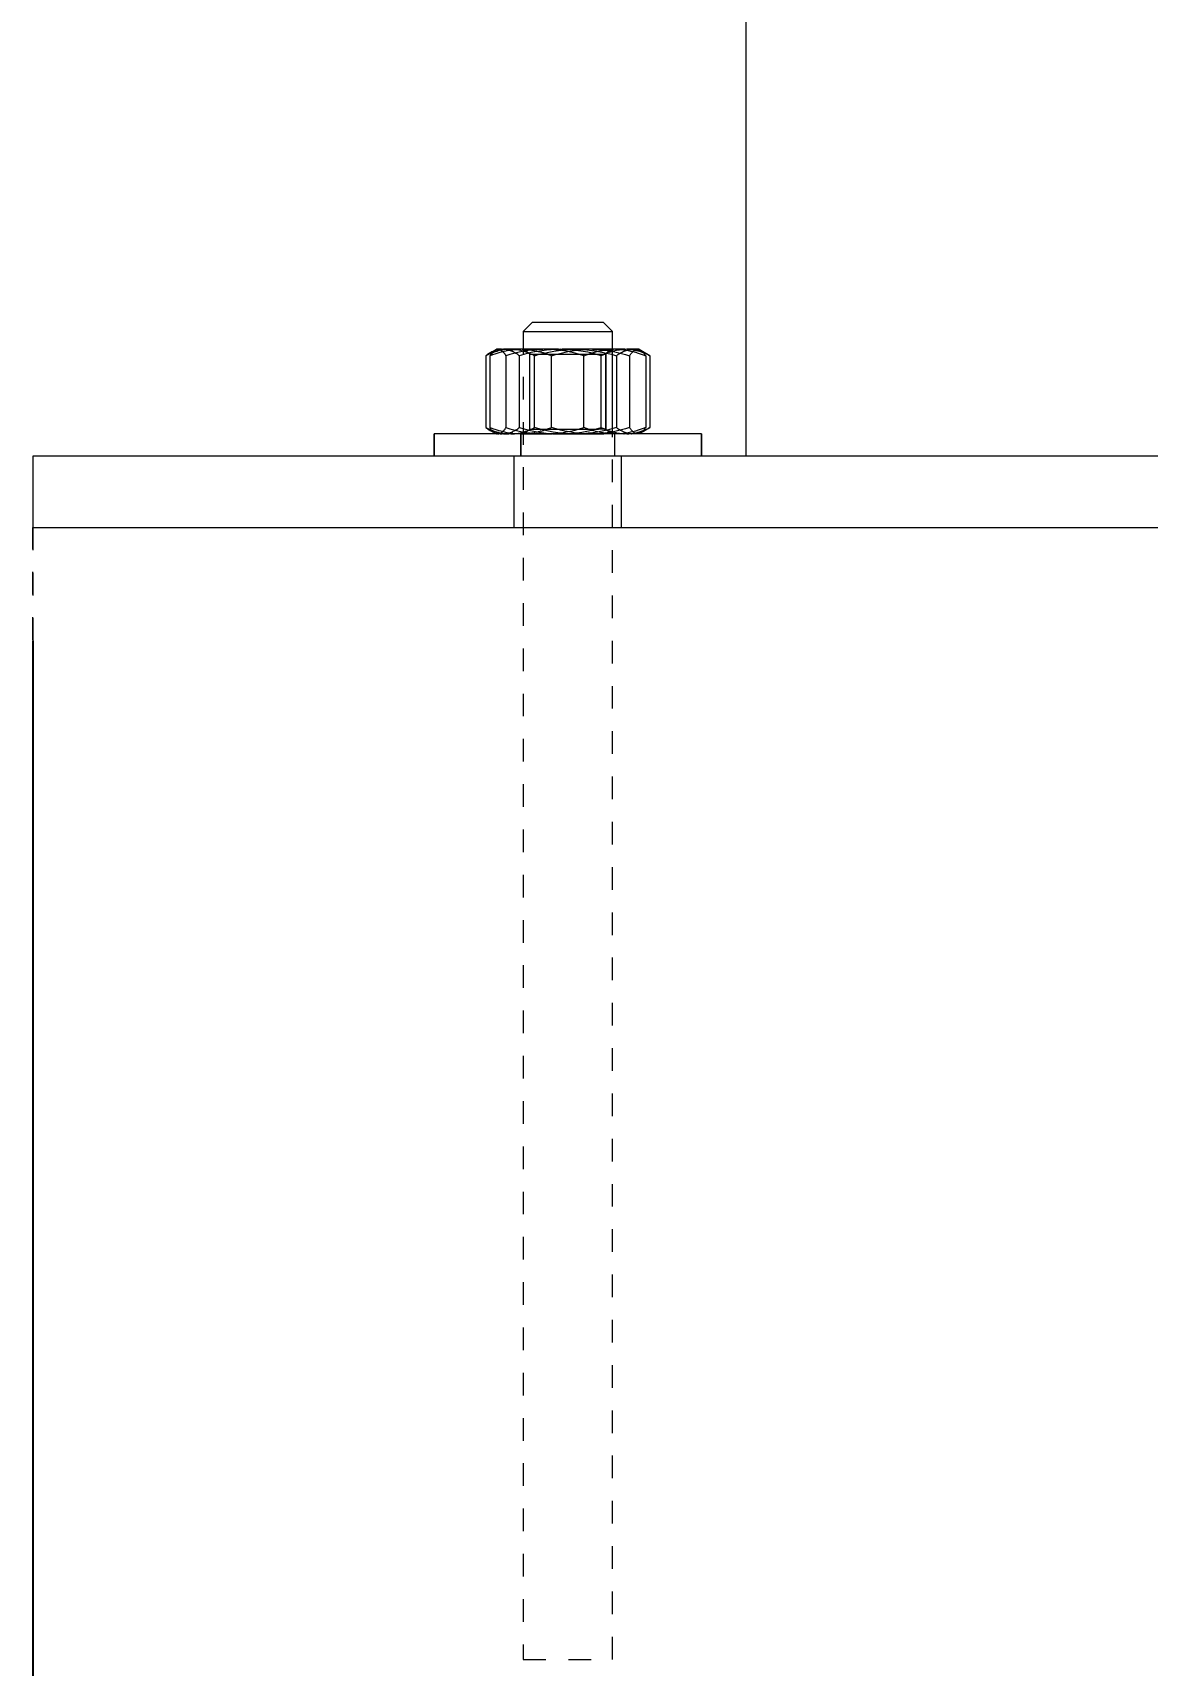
# Model space of a CAD drawing. Header units: inches. Extents: x -13 to 609, y -6 to 131.
# Drawn here: x 77.07 to 81.99, y 45.5 to 52.71 of the extents above; entities that cross this region are included whole.
import ezdxf

# ---------------------------------------------------------------- set-up
doc = ezdxf.new("R2010")
doc.units = ezdxf.units.IN
doc.header["$PDSIZE"] = -1
doc.linetypes.add('HIDDEN', pattern=[1.905, 1.27, -0.635])
for name, color, linetype, lineweight in [('ZANO_R', 7, 'Continuous', 0), ('ZANO_R_przerywana', 250, 'HIDDEN', 0), ('ZANO_W', 1, 'Continuous', 0)]:
    doc.layers.add(name, color=color, linetype=linetype, lineweight=lineweight)
doc.styles.add('Arial', font='arial.ttf')
doc.styles.get("Standard").update_dxf_attribs({"font": 'ARIALUNI.TTF'})
doc.dimstyles.new('amerykanie', dxfattribs={"dimtxt": 50, "dimasz": 50, "dimexe": 0.5, "dimexo": 0.5, "dimgap": 1, "dimtad": 1, "dimdec": 0, "dimzin": 0, "dimlunit": 5, "dimtxsty": 'Standard', "dimcen": 0.09, "dimclrd": 1, "dimclre": 1, "dimclrt": 1, "dimazin": 0, "dimtfac": 1, "dimtdec": 0, "dimtmove": 0, "dimatfit": 3, "dimfxl": 1, "dimtzin": 0, "dimarcsym": 1})

# ---------------------------------------------------------------- blocks, each defined once
blk = doc.blocks.new('*D441')
at = {"layer": 'Defpoints', "color": 0}
for p in [(77.0733, 50.5268), (86.9161, 50.527), (86.9161, 43.1258)]:
    blk.add_point(p, dxfattribs=at)
at = {"layer": 'ZANO_W', "color": 1, "lineweight": -2}
for p, q in [((77.0733, 50.0268), (77.0733, 42.6258)), ((86.9161, 50.027), (86.9161, 42.6258)), ((78.0733, 43.1258), (85.9161, 43.1258))]:
    blk.add_line(p, q, dxfattribs=at)
at = {"layer": 'ZANO_W', "color": 1}
for points in [[(78.0733, 43.2925), (78.0733, 42.9591), (77.0733, 43.1258)], [(85.9161, 42.9591), (85.9161, 43.2925), (86.9161, 43.1258)]]:
    blk.add_solid(points, dxfattribs=at)
at = {"layer": 'ZANO_W', "color": 1, "insert": (81.9947, 44.4666), "char_height": 1.625, "attachment_point": 5, "style": 'Arial'}
blk.add_mtext('9 13/16', dxfattribs=at)

msp = doc.modelspace()

# ---------------------------------------------------------------- linework, layer by layer
at = {"layer": 'ZANO_R'}
for p, q in [((80.22342, 50.84174), (80.22342, 53.28269)), ((79.27839, 51.4323), (79.23902, 51.39293)), ((79.27868, 51.4323), (79.23931, 51.39293)), ((79.27855, 51.4323), (79.27839, 51.4323)), ((79.59364, 51.4323), (79.27868, 51.4323)), ((79.63272, 51.39293), (79.59342, 51.43223)), ((79.63301, 51.39293), (79.59364, 51.4323)), ((79.23902, 51.39293), (79.23922, 51.39293)), ((79.23931, 51.39293), (79.63301, 51.39293)), ((79.63272, 50.94117), (79.63272, 51.39293)), ((79.63301, 50.94117), (79.63301, 51.39293)), ((79.08332, 51.29024), (79.07453, 51.28605)), ((79.07805, 51.28878), (79.07453, 51.28605)), ((79.07453, 51.28605), (79.07453, 50.9683)), ((79.08166, 51.29139), (79.07805, 51.28878)), ((79.08536, 51.29387), (79.08166, 51.29139)), ((79.09223, 51.29417), (79.08332, 51.29024)), ((79.08915, 51.29622), (79.08536, 51.29387)), ((79.09301, 51.29844), (79.08915, 51.29622)), ((79.11123, 51.30833), (79.09142, 51.28605)), ((79.09142, 51.28605), (79.10518, 51.29122)), ((79.09142, 51.28605), (79.09142, 50.9683)), ((79.10125, 51.29783), (79.09223, 51.29417)), ((79.09265, 51.2977), (79.12115, 51.31416)), ((79.09694, 51.30052), (79.09301, 51.29844)), ((79.10095, 51.30246), (79.09694, 51.30052)), ((79.10502, 51.30426), (79.10095, 51.30246)), ((79.11038, 51.30123), (79.10125, 51.29783)), ((79.10916, 51.30592), (79.10502, 51.30426)), ((79.10518, 51.29122), (79.11912, 51.29591)), ((79.11334, 51.30744), (79.10916, 51.30592)), ((79.11627, 51.30322), (79.11038, 51.30123)), ((79.11758, 51.30881), (79.11334, 51.30744)), ((79.11569, 51.31117), (79.12091, 51.31419)), ((79.1222, 51.30507), (79.11627, 51.30322)), ((79.12186, 51.31003), (79.11758, 51.30881)), ((79.11864, 51.31253), (79.11795, 51.31223)), ((79.11935, 51.31279), (79.11864, 51.31253)), ((79.11912, 51.29591), (79.1332, 51.30012)), ((79.12006, 51.31304), (79.11935, 51.31279)), ((79.12078, 51.31326), (79.12006, 51.31304)), ((79.12151, 51.31346), (79.12078, 51.31326)), ((79.12132, 51.31419), (79.12113, 51.31419)), ((79.14349, 51.31419), (79.12132, 51.31419)), ((79.12224, 51.31364), (79.12151, 51.31346)), ((79.12619, 51.3111), (79.12186, 51.31003)), ((79.12818, 51.30678), (79.1222, 51.30507)), ((79.12298, 51.31379), (79.12224, 51.31364)), ((79.12373, 51.31392), (79.12298, 51.31379)), ((79.12448, 51.31403), (79.12373, 51.31392)), ((79.12523, 51.31411), (79.12448, 51.31403)), ((79.13054, 51.31202), (79.12619, 51.3111)), ((79.12963, 51.31371), (79.12791, 51.31417)), ((79.13473, 51.30847), (79.12818, 51.30678)), ((79.13133, 51.31321), (79.12963, 51.31371)), ((79.13493, 51.31279), (79.13054, 51.31202)), ((79.13301, 51.31264), (79.13133, 51.31321)), ((79.13467, 51.31202), (79.13301, 51.31264)), ((79.1332, 51.30012), (79.14742, 51.30386)), ((79.13631, 51.31134), (79.13467, 51.31202)), ((79.14133, 51.30994), (79.13473, 51.30847)), ((79.13934, 51.31341), (79.13493, 51.31279)), ((79.13792, 51.3106), (79.13631, 51.31134)), ((79.13951, 51.30981), (79.13792, 51.3106)), ((79.14377, 51.31388), (79.13934, 51.31341)), ((79.14107, 51.30897), (79.13951, 51.30981)), ((79.1426, 51.30808), (79.14107, 51.30897)), ((79.14798, 51.3112), (79.14133, 51.30994)), ((79.1441, 51.30713), (79.1426, 51.30808)), ((79.14821, 51.31419), (79.14377, 51.31388)), ((79.14557, 51.30613), (79.1441, 51.30713)), ((79.147, 51.30509), (79.14557, 51.30613)), ((79.1484, 51.304), (79.147, 51.30509)), ((79.14742, 51.30386), (79.16176, 51.30711)), ((79.15466, 51.31224), (79.14798, 51.3112)), ((79.15265, 51.31388), (79.14821, 51.31419)), ((79.14976, 51.30286), (79.1484, 51.304)), ((79.15108, 51.30167), (79.14976, 51.30286)), ((79.15235, 51.30044), (79.15108, 51.30167)), ((79.15371, 51.31419), (79.15235, 51.31419)), ((79.15359, 51.29917), (79.15235, 51.30044)), ((79.15708, 51.31341), (79.15265, 51.31388)), ((79.39568, 51.31419), (79.15289, 51.31419)), ((79.15478, 51.29785), (79.15359, 51.29917)), ((79.16137, 51.31307), (79.15466, 51.31224)), ((79.15593, 51.2965), (79.15478, 51.29785)), ((79.15703, 51.29511), (79.15593, 51.2965)), ((79.15808, 51.29368), (79.15703, 51.29511)), ((79.16149, 51.3128), (79.15708, 51.31341)), ((79.15908, 51.29222), (79.15808, 51.29368)), ((79.16004, 51.29072), (79.15908, 51.29222)), ((79.16094, 51.2892), (79.16004, 51.29072)), ((79.16179, 51.28764), (79.16094, 51.2892)), ((79.16811, 51.31367), (79.16137, 51.31307)), ((79.16588, 51.31203), (79.16149, 51.3128)), ((79.16176, 51.30711), (79.1762, 51.30987)), ((79.16258, 51.28605), (79.16179, 51.28764)), ((79.18021, 51.2914), (79.16258, 51.28605)), ((79.16258, 51.28605), (79.16258, 50.9683)), ((79.17024, 51.3111), (79.16588, 51.31203)), ((79.17487, 51.31406), (79.16811, 51.31367)), ((79.17456, 51.31003), (79.17024, 51.3111)), ((79.17597, 51.31419), (79.17209, 51.31419)), ((79.17884, 51.30881), (79.17456, 51.31003)), ((79.17633, 51.30989), (79.18486, 51.31117)), ((79.18308, 51.30744), (79.17884, 51.30881)), ((79.19799, 51.29621), (79.18021, 51.2914)), ((79.18727, 51.30592), (79.18308, 51.30744)), ((79.18486, 51.31117), (79.19341, 51.31224)), ((79.1914, 51.30426), (79.18727, 51.30592)), ((79.19015, 51.31419), (79.18761, 51.31419)), ((79.1965, 51.31345), (79.18845, 51.31406)), ((79.19547, 51.30246), (79.1914, 51.30426)), ((79.19341, 51.31224), (79.20199, 51.31308)), ((79.19948, 51.30052), (79.19547, 51.30246)), ((79.20453, 51.31257), (79.1965, 51.31345)), ((79.21591, 51.30045), (79.19799, 51.29621)), ((79.20341, 51.29844), (79.19948, 51.30052)), ((79.20214, 51.31309), (79.21191, 51.31376)), ((79.20728, 51.29622), (79.20341, 51.29844)), ((79.21252, 51.31142), (79.20453, 51.31257)), ((79.21106, 51.29387), (79.20728, 51.29622)), ((79.21476, 51.29139), (79.21106, 51.29387)), ((79.21191, 51.31376), (79.2217, 51.31412)), ((79.22047, 51.31002), (79.21252, 51.31142)), ((79.21837, 51.28878), (79.21476, 51.29139)), ((79.23396, 51.30414), (79.21591, 51.30045)), ((79.22189, 51.28605), (79.21837, 51.28878)), ((79.22838, 51.30836), (79.22047, 51.31002)), ((79.24149, 51.29172), (79.22189, 51.28605)), ((79.22189, 51.28605), (79.22189, 50.9683)), ((79.23622, 51.30645), (79.22838, 51.30836)), ((79.23674, 51.31406), (79.22934, 51.31418)), ((79.25211, 51.30727), (79.23396, 51.30414)), ((79.23398, 51.31413), (79.23922, 51.31398)), ((79.244, 51.30428), (79.23622, 51.30645)), ((79.26855, 51.29351), (79.23926, 51.31402)), ((79.26884, 51.29351), (79.23935, 51.31415)), ((79.23937, 51.31397), (79.24899, 51.31345)), ((79.26125, 51.29676), (79.24149, 51.29172)), ((79.2517, 51.30186), (79.244, 51.30428)), ((79.24899, 51.31345), (79.2586, 51.31265)), ((79.25932, 51.29918), (79.2517, 51.30186)), ((79.27035, 51.30983), (79.25211, 51.30727)), ((79.2586, 51.31265), (79.26819, 51.31157)), ((79.26685, 51.29626), (79.25932, 51.29918)), ((79.28117, 51.30117), (79.26125, 51.29676)), ((79.27428, 51.2931), (79.26685, 51.29626)), ((79.26819, 51.31157), (79.27773, 51.31022)), ((79.26855, 50.96187), (79.26855, 51.29351)), ((79.26856, 51.29351), (79.26855, 51.29351)), ((79.26855, 51.29351), (79.26855, 51.29351)), ((79.26855, 51.29351), (79.26855, 51.29351)), ((79.26855, 51.29351), (79.26855, 51.29351)), ((79.26855, 51.29351), (79.26855, 51.29351)), ((79.26855, 51.29351), (79.26855, 51.29351)), ((79.26855, 51.29351), (79.26862, 51.29351)), ((79.26884, 50.96185), (79.26884, 51.29351)), ((79.26884, 51.29351), (79.57136, 51.29351)), ((79.28866, 51.31182), (79.27035, 51.30983)), ((79.2816, 51.2897), (79.27428, 51.2931)), ((79.27773, 51.31022), (79.28724, 51.30858)), ((79.30122, 51.30495), (79.28117, 51.30117)), ((79.2888, 51.28605), (79.2816, 51.2897)), ((79.28882, 51.30829), (79.28724, 51.30859)), ((79.30703, 51.31324), (79.28866, 51.31182)), ((79.2888, 51.28605), (79.30985, 51.29209)), ((79.2888, 50.9683), (79.2888, 51.28605)), ((79.28882, 51.30829), (79.29629, 51.30678)), ((79.30323, 51.30523), (79.29629, 51.30678)), ((79.32138, 51.30809), (79.30122, 51.30495)), ((79.30323, 51.30523), (79.30445, 51.30495)), ((79.30594, 51.30459), (79.30445, 51.30495)), ((79.30594, 51.30459), (79.31197, 51.30309)), ((79.32543, 51.31409), (79.30703, 51.31324)), ((79.30985, 51.29209), (79.33109, 51.29742)), ((79.31444, 51.30245), (79.31197, 51.30309)), ((79.31444, 51.30245), (79.31899, 51.30123)), ((79.33361, 51.29692), (79.31899, 51.30123)), ((79.34163, 51.31058), (79.32138, 51.30809)), ((79.33109, 51.29742), (79.3525, 51.30203)), ((79.34808, 51.29214), (79.33361, 51.29692)), ((79.33972, 51.29497), (79.35448, 51.28987)), ((79.36194, 51.31243), (79.34163, 51.31058)), ((79.35571, 51.31374), (79.34372, 51.3141)), ((79.3525, 51.30203), (79.37405, 51.30591)), ((79.3647, 51.28605), (79.35448, 51.28987)), ((79.36767, 51.31308), (79.35571, 51.31374)), ((79.38231, 51.31363), (79.36194, 51.31243)), ((79.3647, 51.28605), (79.38243, 51.29144)), ((79.3647, 50.9683), (79.3647, 51.28605)), ((79.38832, 51.31115), (79.36816, 51.31305)), ((79.37405, 51.30591), (79.39572, 51.30906)), ((79.4027, 51.31419), (79.38231, 51.31363)), ((79.38243, 51.29144), (79.40032, 51.29626)), ((79.40842, 51.3086), (79.38832, 51.31115)), ((79.39572, 51.30906), (79.41748, 51.31148)), ((79.40032, 51.29626), (79.41835, 51.30053)), ((79.4231, 51.31363), (79.4027, 51.31419)), ((79.42842, 51.30539), (79.40842, 51.3086)), ((79.68849, 51.31419), (79.41074, 51.31419)), ((79.41748, 51.31148), (79.43931, 51.31317)), ((79.41835, 51.30053), (79.4365, 51.30422)), ((79.44346, 51.31243), (79.4231, 51.31363)), ((79.4483, 51.30153), (79.42842, 51.30539)), ((79.4365, 51.30422), (79.45476, 51.30735)), ((79.43931, 51.31317), (79.46119, 51.31412)), ((79.46378, 51.31058), (79.44346, 51.31243)), ((79.46805, 51.29701), (79.4483, 51.30153)), ((79.45476, 51.30735), (79.47311, 51.30991)), ((79.48403, 51.30809), (79.46378, 51.31058)), ((79.48763, 51.29185), (79.46805, 51.29701)), ((79.47311, 51.30991), (79.49154, 51.31189)), ((79.47588, 51.31415), (79.49803, 51.31327)), ((79.50418, 51.30495), (79.48403, 51.30809)), ((79.50704, 51.28605), (79.48763, 51.29185)), ((79.49154, 51.31189), (79.51001, 51.31329)), ((79.49803, 51.31327), (79.52014, 51.31163)), ((79.52423, 51.30117), (79.50418, 51.30495)), ((79.50704, 51.28605), (79.51847, 51.29051)), ((79.50704, 50.9683), (79.50704, 51.28605)), ((79.51001, 51.31329), (79.52852, 51.31411)), ((79.51847, 51.29051), (79.53004, 51.29459)), ((79.52014, 51.31163), (79.54218, 51.30923)), ((79.54415, 51.29676), (79.52423, 51.30117)), ((79.53004, 51.29459), (79.54174, 51.2983)), ((79.54174, 51.2983), (79.55355, 51.30163)), ((79.54218, 51.30923), (79.56412, 51.30609)), ((79.56392, 51.29172), (79.54415, 51.29676)), ((79.54544, 51.31411), (79.56394, 51.31328)), ((79.55355, 51.30163), (79.56546, 51.30458)), ((79.58352, 51.28605), (79.56392, 51.29172)), ((79.56394, 51.31328), (79.5824, 51.31188)), ((79.56412, 51.30609), (79.58594, 51.30219)), ((79.56546, 51.30458), (79.57745, 51.30715)), ((79.57136, 51.29351), (79.59991, 51.29351)), ((79.57745, 51.30715), (79.58953, 51.30933)), ((79.5824, 51.31188), (79.60081, 51.3099)), ((79.59153, 51.28987), (79.58352, 51.28605)), ((79.58352, 50.9683), (79.58352, 51.28605)), ((79.58594, 51.30219), (79.60762, 51.29755)), ((79.58953, 51.30933), (79.60167, 51.31112)), ((79.59153, 51.28987), (79.59655, 51.29214)), ((79.60007, 51.29368), (79.59655, 51.29214)), ((79.59987, 51.29359), (79.60311, 51.29497)), ((79.60004, 51.29351), (79.60348, 51.29351)), ((79.60081, 51.3099), (79.61915, 51.30734)), ((79.60167, 51.31112), (79.61386, 51.31252)), ((79.60927, 51.29747), (79.60311, 51.29497)), ((79.60319, 51.29351), (79.60319, 50.96185)), ((79.63262, 51.31412), (79.60324, 51.29354)), ((79.60902, 51.29739), (79.60348, 51.29351)), ((79.60348, 51.29351), (79.60348, 50.96185)), ((79.60762, 51.29755), (79.62912, 51.29217)), ((79.60927, 51.29747), (79.60969, 51.29763)), ((79.63297, 51.31415), (79.60932, 51.29759)), ((79.61451, 51.29947), (79.60969, 51.29763)), ((79.61386, 51.31252), (79.62608, 51.31352)), ((79.61936, 51.30123), (79.61451, 51.29947)), ((79.61915, 51.30734), (79.6374, 51.30421)), ((79.61936, 51.30123), (79.62293, 51.30245)), ((79.62486, 51.30309), (79.62293, 51.30245)), ((79.62486, 51.30309), (79.62959, 51.30459)), ((79.62608, 51.31352), (79.63834, 51.31414)), ((79.62912, 51.29217), (79.65043, 51.28605)), ((79.63076, 51.30495), (79.62959, 51.30459)), ((79.63076, 51.30495), (79.63628, 51.30654)), ((79.63716, 51.30678), (79.63628, 51.30654)), ((79.63716, 51.30678), (79.64301, 51.30829)), ((79.6374, 51.30421), (79.65555, 51.30052)), ((79.64426, 51.30858), (79.64301, 51.30829)), ((79.64425, 51.30859), (79.64978, 51.30982)), ((79.6463, 51.31417), (79.65413, 51.31401)), ((79.65232, 51.31033), (79.64978, 51.30982)), ((79.65043, 51.28605), (79.65396, 51.28875)), ((79.65043, 51.28605), (79.65043, 50.9683)), ((79.65062, 51.3141), (79.65236, 51.31406)), ((79.65232, 51.31034), (79.65865, 51.3115)), ((79.65396, 51.28875), (79.65757, 51.29133)), ((79.65413, 51.31401), (79.66195, 51.31364)), ((79.65555, 51.30052), (79.67357, 51.29626)), ((79.65757, 51.29133), (79.66126, 51.29379)), ((79.65865, 51.3115), (79.66501, 51.31245)), ((79.66126, 51.29379), (79.66504, 51.29612)), ((79.66195, 51.31364), (79.66977, 51.31308)), ((79.66501, 51.31245), (79.67139, 51.3132)), ((79.66504, 51.29612), (79.66889, 51.29833)), ((79.66889, 51.29833), (79.67282, 51.3004)), ((79.6702, 51.31304), (79.68142, 51.31188)), ((79.67139, 51.3132), (79.6778, 51.31374)), ((79.67282, 51.3004), (79.67681, 51.30234)), ((79.67357, 51.29626), (79.69144, 51.29143)), ((79.67681, 51.30234), (79.68086, 51.30415)), ((79.6778, 51.31374), (79.68422, 51.31407)), ((79.68086, 51.30415), (79.68498, 51.30582)), ((79.68142, 51.31188), (79.69258, 51.31034)), ((79.68422, 51.31407), (79.69065, 51.31419)), ((79.68498, 51.30582), (79.68914, 51.30735)), ((79.68914, 51.30735), (79.69336, 51.30874)), ((79.69863, 51.31385), (79.69065, 51.31419)), ((79.69144, 51.29143), (79.70916, 51.28605)), ((79.69258, 51.31033), (79.70286, 51.30858)), ((79.69336, 51.30874), (79.69762, 51.30999)), ((79.73825, 51.31419), (79.69745, 51.31419)), ((79.69762, 51.30999), (79.70192, 51.31109)), ((79.70659, 51.31325), (79.69863, 51.31385)), ((79.70192, 51.31109), (79.70625, 51.31205)), ((79.70286, 51.30859), (79.71303, 51.30654)), ((79.70625, 51.31205), (79.71061, 51.31287)), ((79.71452, 51.31238), (79.70659, 51.31325)), ((79.70916, 51.28605), (79.71027, 51.28799)), ((79.70916, 51.28605), (79.70916, 50.9683)), ((79.71027, 51.28799), (79.71145, 51.28988)), ((79.71061, 51.31287), (79.715, 51.31354)), ((79.71145, 51.28988), (79.7127, 51.29173)), ((79.7127, 51.29173), (79.71401, 51.29353)), ((79.71303, 51.30654), (79.72156, 51.30459)), ((79.71401, 51.29353), (79.71538, 51.29529)), ((79.72243, 51.31126), (79.71452, 51.31238)), ((79.715, 51.31354), (79.71941, 51.31406)), ((79.71538, 51.29529), (79.71681, 51.29701)), ((79.71681, 51.29701), (79.71829, 51.29867)), ((79.71829, 51.29867), (79.71984, 51.30028)), ((79.71984, 51.30028), (79.72144, 51.30183)), ((79.72144, 51.30183), (79.72309, 51.30333)), ((79.72156, 51.30459), (79.72387, 51.30403)), ((79.73029, 51.30987), (79.72243, 51.31126)), ((79.72309, 51.30333), (79.72479, 51.30477)), ((79.72387, 51.30403), (79.73461, 51.30123)), ((79.72479, 51.30477), (79.72655, 51.30615)), ((79.72655, 51.30615), (79.72834, 51.30746)), ((79.72834, 51.30746), (79.73019, 51.30872)), ((79.7288, 51.31406), (79.73254, 51.31373)), ((79.73019, 51.30872), (79.73207, 51.30991)), ((79.7381, 51.30823), (79.73029, 51.30987)), ((79.73207, 51.30991), (79.734, 51.31103)), ((79.73254, 51.31373), (79.73626, 51.31327)), ((79.734, 51.31103), (79.73596, 51.31209)), ((79.73461, 51.30123), (79.74695, 51.29763)), ((79.73596, 51.31209), (79.73796, 51.31308)), ((79.73626, 51.31327), (79.73996, 51.31269)), ((79.74585, 51.30633), (79.7381, 51.30823)), ((79.73816, 51.31315), (79.73886, 51.31336)), ((79.74847, 51.31419), (79.73825, 51.31419)), ((79.73886, 51.31336), (79.73957, 51.31354)), ((79.73957, 51.31354), (79.74028, 51.31371)), ((79.73996, 51.31269), (79.74364, 51.31198)), ((79.74028, 51.31371), (79.74099, 51.31385)), ((79.74099, 51.31385), (79.74171, 51.31396)), ((79.74171, 51.31396), (79.74243, 51.31405)), ((79.74243, 51.31405), (79.74316, 51.31412)), ((79.74364, 51.31198), (79.7473, 51.31115)), ((79.75354, 51.30418), (79.74585, 51.30633)), ((79.74639, 51.31412), (79.74724, 51.31403)), ((79.74695, 51.29763), (79.74748, 51.29747)), ((79.74724, 51.31403), (79.74807, 51.31391)), ((79.7473, 51.31115), (79.75092, 51.3102)), ((79.74748, 51.29747), (79.764, 51.29204)), ((79.74807, 51.31391), (79.74891, 51.31376)), ((79.75071, 51.31419), (79.74847, 51.31419)), ((79.74891, 51.31376), (79.74974, 51.31358)), ((79.74974, 51.31358), (79.75056, 51.31337)), ((79.75056, 51.31337), (79.75137, 51.31314)), ((79.7511, 51.31419), (79.75071, 51.31419)), ((79.75092, 51.3102), (79.75451, 51.30913)), ((79.75096, 51.31411), (79.75704, 51.3106)), ((79.751, 51.31419), (79.75111, 51.31419)), ((79.75112, 51.31419), (79.7511, 51.31419)), ((79.75111, 51.31419), (79.75112, 51.31419)), ((79.75112, 51.31419), (79.78067, 51.29713)), ((79.75112, 51.31419), (79.75112, 51.31419)), ((79.75112, 51.31419), (79.75112, 51.31419)), ((79.75137, 51.31314), (79.75218, 51.31287)), ((79.75218, 51.31287), (79.75297, 51.31258)), ((79.75297, 51.31258), (79.75376, 51.31227)), ((79.76115, 51.30177), (79.75354, 51.30418)), ((79.75376, 51.31227), (79.75453, 51.31192)), ((79.75451, 51.30913), (79.75807, 51.30793)), ((79.75453, 51.31192), (79.75529, 51.31155)), ((79.75529, 51.31155), (79.75604, 51.31115)), ((79.75704, 51.3106), (79.75867, 51.30955)), ((79.75807, 51.30793), (79.76158, 51.30662)), ((79.75867, 51.30955), (79.76026, 51.30844)), ((79.76026, 51.30844), (79.76181, 51.30729)), ((79.76868, 51.29911), (79.76115, 51.30177)), ((79.76158, 51.30662), (79.76504, 51.30518)), ((79.76181, 51.30729), (79.76332, 51.30608)), ((79.76332, 51.30608), (79.7648, 51.30482)), ((79.764, 51.29204), (79.78033, 51.28605)), ((79.7648, 51.30482), (79.76622, 51.30351)), ((79.76504, 51.30518), (79.76845, 51.30364)), ((79.76622, 51.30351), (79.76761, 51.30215)), ((79.76761, 51.30215), (79.76895, 51.30075)), ((79.76845, 51.30364), (79.77181, 51.30197)), ((79.77611, 51.29621), (79.76868, 51.29911)), ((79.76895, 51.30075), (79.77024, 51.29931)), ((79.77024, 51.29931), (79.77148, 51.29782)), ((79.77159, 51.29769), (79.77389, 51.29487)), ((79.77181, 51.30197), (79.77512, 51.3002)), ((79.77389, 51.29487), (79.77611, 51.29199)), ((79.78345, 51.29306), (79.77611, 51.29621)), ((79.77611, 51.29199), (79.77826, 51.28905)), ((79.77826, 51.28905), (79.78033, 51.28605)), ((79.78033, 51.28605), (79.78033, 50.9683)), ((79.78067, 51.29713), (79.78649, 51.29362)), ((79.79068, 51.28968), (79.78345, 51.29306)), ((79.78649, 51.29362), (79.7922, 51.28993)), ((79.79779, 51.28605), (79.79068, 51.28968)), ((79.7922, 51.28993), (79.79779, 51.28605)), ((79.79779, 51.28605), (79.79779, 50.9683)), ((78.84532, 50.84174), (78.84532, 50.94017)), ((78.84533, 50.94017), (78.84532, 50.94017)), ((78.84532, 50.94017), (78.84532, 50.94017)), ((78.84532, 50.94017), (78.84532, 50.94017)), ((78.84532, 50.94017), (78.84532, 50.94017)), ((78.84532, 50.94017), (78.84532, 50.94017)), ((78.84539, 50.94017), (78.84533, 50.94017)), ((78.84561, 50.94017), (78.84539, 50.94017)), ((78.84561, 50.94017), (78.84561, 50.84174)), ((80.02671, 50.94017), (78.84561, 50.94017)), ((79.07453, 50.9683), (79.08332, 50.96411)), ((79.07453, 50.9683), (79.07799, 50.96563)), ((79.07799, 50.96563), (79.08154, 50.96307)), ((79.08154, 50.96307), (79.08517, 50.96064)), ((79.08332, 50.96411), (79.09223, 50.96019)), ((79.08517, 50.96064), (79.08888, 50.95832)), ((79.08888, 50.95832), (79.09267, 50.95614)), ((79.10518, 50.96314), (79.09142, 50.9683)), ((79.09142, 50.9683), (79.09224, 50.96669)), ((79.09223, 50.96019), (79.10125, 50.95652)), ((79.09224, 50.96669), (79.09313, 50.96511)), ((79.09267, 50.95614), (79.09653, 50.95408)), ((79.09313, 50.96511), (79.09406, 50.96356)), ((79.09406, 50.96356), (79.09505, 50.96204)), ((79.09505, 50.96204), (79.09608, 50.96056)), ((79.09608, 50.96056), (79.09717, 50.95911)), ((79.09653, 50.95408), (79.10046, 50.95216)), ((79.12107, 50.94024), (79.09715, 50.95406)), ((79.09717, 50.95911), (79.0983, 50.9577)), ((79.0983, 50.9577), (79.09948, 50.95633)), ((79.09948, 50.95633), (79.10071, 50.95499)), ((79.10046, 50.95216), (79.10445, 50.95037)), ((79.10071, 50.95499), (79.10198, 50.9537)), ((79.10125, 50.95652), (79.11038, 50.95313)), ((79.10198, 50.9537), (79.10329, 50.95246)), ((79.10329, 50.95246), (79.10464, 50.95126)), ((79.10445, 50.95037), (79.10849, 50.94871)), ((79.10464, 50.95126), (79.10603, 50.9501)), ((79.11912, 50.95845), (79.10518, 50.96314)), ((79.10603, 50.9501), (79.10746, 50.94899)), ((79.10746, 50.94899), (79.10893, 50.94793)), ((79.10849, 50.94871), (79.11259, 50.9472)), ((79.10893, 50.94793), (79.11043, 50.94692)), ((79.11038, 50.95313), (79.11626, 50.95113)), ((79.11043, 50.94692), (79.11197, 50.94596)), ((79.11197, 50.94596), (79.11354, 50.94506)), ((79.11259, 50.9472), (79.11674, 50.94582)), ((79.11354, 50.94506), (79.11513, 50.9442)), ((79.11513, 50.9442), (79.11676, 50.9434)), ((79.12091, 50.94017), (79.11569, 50.94318)), ((79.11626, 50.95113), (79.1222, 50.94928)), ((79.11674, 50.94582), (79.12094, 50.94458)), ((79.11676, 50.9434), (79.11841, 50.94266)), ((79.11841, 50.94266), (79.12008, 50.94197)), ((79.1332, 50.95423), (79.11912, 50.95845)), ((79.12008, 50.94197), (79.12177, 50.94134)), ((79.12094, 50.94458), (79.12517, 50.94349)), ((79.12177, 50.94134), (79.12349, 50.94076)), ((79.1222, 50.94928), (79.12817, 50.94757)), ((79.12349, 50.94076), (79.12523, 50.94025)), ((79.12517, 50.94349), (79.12944, 50.94253)), ((79.12791, 50.94019), (79.12963, 50.94064)), ((79.12818, 50.94757), (79.13473, 50.94589)), ((79.12944, 50.94253), (79.13374, 50.94173)), ((79.12963, 50.94064), (79.13133, 50.94115)), ((79.13133, 50.94115), (79.13301, 50.94172)), ((79.13301, 50.94172), (79.13467, 50.94234)), ((79.14742, 50.9505), (79.1332, 50.95423)), ((79.13374, 50.94173), (79.13806, 50.94107)), ((79.13467, 50.94234), (79.13631, 50.94302)), ((79.13473, 50.94589), (79.14133, 50.94441)), ((79.13631, 50.94302), (79.13792, 50.94375)), ((79.13792, 50.94375), (79.13951, 50.94454)), ((79.13806, 50.94107), (79.1424, 50.94055)), ((79.13951, 50.94454), (79.14107, 50.94538)), ((79.14107, 50.94538), (79.1426, 50.94628)), ((79.14133, 50.94441), (79.14798, 50.94315)), ((79.1424, 50.94055), (79.14676, 50.94018)), ((79.1426, 50.94628), (79.1441, 50.94722)), ((79.1441, 50.94722), (79.14557, 50.94822)), ((79.14557, 50.94822), (79.147, 50.94927)), ((79.147, 50.94927), (79.1484, 50.95036)), ((79.16176, 50.94725), (79.14742, 50.9505)), ((79.14798, 50.94315), (79.15466, 50.94211)), ((79.1484, 50.95036), (79.14976, 50.9515)), ((79.14976, 50.9515), (79.15108, 50.95269)), ((79.15108, 50.95269), (79.15235, 50.95392)), ((79.15235, 50.95392), (79.15359, 50.95519)), ((79.15291, 50.94017), (79.15235, 50.94017)), ((79.15284, 50.94017), (79.15371, 50.94017)), ((79.15386, 50.94017), (79.15289, 50.94017)), ((79.15291, 50.94029), (79.15732, 50.94082)), ((79.15359, 50.95519), (79.15478, 50.9565)), ((79.15466, 50.94211), (79.16137, 50.94129)), ((79.15478, 50.9565), (79.15593, 50.95785)), ((79.15593, 50.95785), (79.15703, 50.95925)), ((79.15703, 50.95925), (79.15808, 50.96067)), ((79.15732, 50.94082), (79.16171, 50.94149)), ((79.15808, 50.96067), (79.15908, 50.96214)), ((79.15908, 50.96214), (79.16004, 50.96363)), ((79.16004, 50.96363), (79.16094, 50.96516)), ((79.16094, 50.96516), (79.16179, 50.96672)), ((79.16137, 50.94129), (79.16811, 50.94068)), ((79.16171, 50.94149), (79.16607, 50.9423)), ((79.1762, 50.94449), (79.16176, 50.94725)), ((79.16179, 50.96672), (79.16258, 50.9683)), ((79.16258, 50.9683), (79.18021, 50.96295)), ((79.16607, 50.9423), (79.1704, 50.94326)), ((79.16811, 50.94068), (79.17487, 50.9403)), ((79.1704, 50.94326), (79.1747, 50.94437)), ((79.17597, 50.94017), (79.17209, 50.94017)), ((79.1747, 50.94437), (79.17896, 50.94562)), ((79.17486, 50.94017), (79.17548, 50.94017)), ((79.18486, 50.94318), (79.17633, 50.94447)), ((79.17896, 50.94562), (79.18318, 50.94701)), ((79.18021, 50.96295), (79.19799, 50.95815)), ((79.18318, 50.94701), (79.18734, 50.94854)), ((79.18383, 50.94018), (79.19225, 50.94064)), ((79.19341, 50.94212), (79.18486, 50.94318)), ((79.18734, 50.94854), (79.19146, 50.95021)), ((79.19146, 50.95021), (79.19551, 50.95202)), ((79.19225, 50.94064), (79.20064, 50.94139)), ((79.20199, 50.94128), (79.19341, 50.94212)), ((79.19551, 50.95202), (79.1995, 50.95396)), ((79.19799, 50.95815), (79.21591, 50.9539)), ((79.1995, 50.95396), (79.20343, 50.95603)), ((79.20064, 50.94139), (79.20901, 50.94242)), ((79.21127, 50.94063), (79.20214, 50.94126)), ((79.20343, 50.95603), (79.20728, 50.95823)), ((79.20728, 50.95823), (79.21106, 50.96057)), ((79.20901, 50.94242), (79.21733, 50.94375)), ((79.21106, 50.96057), (79.21475, 50.96302)), ((79.22042, 50.94027), (79.21127, 50.94063)), ((79.21475, 50.96302), (79.21836, 50.9656)), ((79.21591, 50.9539), (79.23396, 50.95022)), ((79.21733, 50.94375), (79.22561, 50.94536)), ((79.21836, 50.9656), (79.22189, 50.9683)), ((79.22189, 50.9683), (79.24311, 50.96221)), ((79.22561, 50.94536), (79.23382, 50.94726)), ((79.22918, 50.84174), (79.22918, 50.94017)), ((79.22947, 50.84174), (79.22947, 50.94017)), ((79.23366, 50.94022), (79.23674, 50.94029)), ((79.23382, 50.94726), (79.24197, 50.94944)), ((79.23396, 50.95022), (79.25211, 50.94709)), ((79.24354, 50.94057), (79.23573, 50.94027)), ((79.23937, 50.94117), (79.23903, 50.94117)), ((79.23912, 50.94124), (79.26855, 50.96185)), ((79.23931, 50.94017), (79.23931, 50.94117)), ((79.23937, 50.94117), (79.23931, 50.94117)), ((79.23931, 50.94117), (79.23931, 50.94117)), ((79.23931, 50.94117), (79.36816, 50.94117)), ((79.23935, 50.9412), (79.23937, 50.94121)), ((79.23944, 50.94126), (79.26884, 50.96185)), ((79.24197, 50.94944), (79.25003, 50.9519)), ((79.24311, 50.96221), (79.26452, 50.95685)), ((79.25134, 50.94106), (79.24354, 50.94057)), ((79.24918, 50.9409), (79.25092, 50.94102)), ((79.25003, 50.9519), (79.258, 50.95464)), ((79.25211, 50.94709), (79.27035, 50.94453)), ((79.25302, 50.94118), (79.25414, 50.94128)), ((79.26514, 50.94241), (79.25402, 50.94128)), ((79.258, 50.95464), (79.26587, 50.95766)), ((79.26452, 50.95685), (79.2861, 50.95222)), ((79.27621, 50.94391), (79.26514, 50.94241)), ((79.26587, 50.95766), (79.27364, 50.96094)), ((79.26884, 50.96185), (79.57136, 50.96185)), ((79.27035, 50.94453), (79.28866, 50.94254)), ((79.27364, 50.96094), (79.28128, 50.96449)), ((79.28724, 50.94577), (79.27621, 50.94391)), ((79.28128, 50.96449), (79.2888, 50.9683)), ((79.2861, 50.95222), (79.30783, 50.94833)), ((79.28724, 50.94577), (79.28882, 50.94607)), ((79.28866, 50.94254), (79.30703, 50.94111)), ((79.30929, 50.96247), (79.2888, 50.9683)), ((79.29629, 50.94757), (79.28882, 50.94607)), ((79.29629, 50.94757), (79.30323, 50.94912)), ((79.30445, 50.94941), (79.30323, 50.94912)), ((79.30445, 50.94941), (79.30594, 50.94976)), ((79.31197, 50.95126), (79.30594, 50.94976)), ((79.30703, 50.94111), (79.32543, 50.94026)), ((79.30783, 50.94833), (79.32967, 50.94518)), ((79.32995, 50.9573), (79.30929, 50.96247)), ((79.31197, 50.95126), (79.31444, 50.9519)), ((79.31899, 50.95313), (79.31444, 50.9519)), ((79.31899, 50.95313), (79.32939, 50.95613)), ((79.32939, 50.95613), (79.33972, 50.95939)), ((79.32967, 50.94518), (79.35161, 50.94278)), ((79.35076, 50.95277), (79.32995, 50.9573)), ((79.34359, 50.96068), (79.33972, 50.95939)), ((79.34359, 50.96068), (79.34808, 50.96221)), ((79.34473, 50.94027), (79.35436, 50.94056)), ((79.35448, 50.96448), (79.34808, 50.96221)), ((79.37171, 50.9489), (79.35076, 50.95277)), ((79.35161, 50.94278), (79.37362, 50.94112)), ((79.35436, 50.94056), (79.36399, 50.94104)), ((79.35448, 50.96448), (79.3647, 50.9683)), ((79.38414, 50.96249), (79.3647, 50.9683)), ((79.36649, 50.9412), (79.36767, 50.94128)), ((79.36815, 50.94131), (79.38832, 50.9432)), ((79.37124, 50.94117), (79.43609, 50.94117)), ((79.39276, 50.94569), (79.37171, 50.9489)), ((79.37362, 50.94112), (79.39568, 50.94022)), ((79.40376, 50.95733), (79.38414, 50.96249)), ((79.38832, 50.9432), (79.40842, 50.94575)), ((79.41391, 50.94315), (79.39276, 50.94569)), ((79.42354, 50.95281), (79.40376, 50.95733)), ((79.40842, 50.94575), (79.42841, 50.94896)), ((79.41074, 50.94023), (79.43267, 50.94117)), ((79.43512, 50.94128), (79.41391, 50.94315)), ((79.44346, 50.94894), (79.42354, 50.95281)), ((79.42841, 50.94896), (79.4483, 50.95283)), ((79.43267, 50.94117), (79.45455, 50.94285)), ((79.4372, 50.94117), (79.59522, 50.94117)), ((79.44919, 50.94056), (79.4372, 50.94115)), ((79.44115, 50.94117), (79.43839, 50.94117)), ((79.46349, 50.94573), (79.44346, 50.94894)), ((79.4483, 50.95283), (79.46804, 50.95734)), ((79.46119, 50.94024), (79.44919, 50.94056)), ((79.45455, 50.94285), (79.47636, 50.94526)), ((79.48361, 50.94318), (79.46349, 50.94573)), ((79.46804, 50.95734), (79.48763, 50.9625)), ((79.48989, 50.94055), (79.47588, 50.94021)), ((79.47636, 50.94526), (79.49808, 50.94841)), ((79.50381, 50.94129), (79.48361, 50.94318)), ((79.48763, 50.9625), (79.50704, 50.9683)), ((79.50389, 50.94126), (79.48989, 50.94055)), ((79.49808, 50.94841), (79.51968, 50.9523)), ((79.52537, 50.94315), (79.50416, 50.94127)), ((79.51688, 50.94058), (79.50675, 50.9411)), ((79.51888, 50.96376), (79.50704, 50.9683)), ((79.52701, 50.94027), (79.51688, 50.94058)), ((79.53085, 50.9596), (79.51888, 50.96376)), ((79.51968, 50.9523), (79.54113, 50.95691)), ((79.54651, 50.9457), (79.52537, 50.94315)), ((79.54296, 50.95582), (79.53085, 50.9596)), ((79.54113, 50.95691), (79.56242, 50.96225)), ((79.55517, 50.95242), (79.54296, 50.95582)), ((79.56394, 50.94107), (79.54544, 50.94024)), ((79.56755, 50.94891), (79.54651, 50.9457)), ((79.56749, 50.94941), (79.55517, 50.95242)), ((79.56242, 50.96225), (79.58352, 50.9683)), ((79.5824, 50.94248), (79.56394, 50.94107)), ((79.57989, 50.94679), (79.56749, 50.94941)), ((79.58849, 50.95277), (79.56755, 50.94891)), ((79.60348, 50.96185), (79.57136, 50.96185)), ((79.59237, 50.94456), (79.57989, 50.94679)), ((79.60081, 50.94446), (79.5824, 50.94248)), ((79.58352, 50.9683), (79.59153, 50.96448)), ((79.6093, 50.9573), (79.58849, 50.95277)), ((79.59655, 50.96221), (79.59153, 50.96448)), ((79.60492, 50.94272), (79.59237, 50.94456)), ((79.62334, 50.94117), (79.59522, 50.94117)), ((79.59655, 50.96221), (79.60007, 50.96068)), ((79.60311, 50.95939), (79.60007, 50.96068)), ((79.61915, 50.94701), (79.60081, 50.94446)), ((79.60311, 50.95939), (79.60927, 50.95689)), ((79.60324, 50.96182), (79.63262, 50.94124)), ((79.60348, 50.96185), (79.63297, 50.9412)), ((79.61752, 50.94128), (79.60492, 50.94272)), ((79.60969, 50.95672), (79.60927, 50.95689)), ((79.62995, 50.96248), (79.6093, 50.9573)), ((79.60969, 50.95672), (79.61451, 50.95488)), ((79.61451, 50.95488), (79.61936, 50.95313)), ((79.6374, 50.95014), (79.61915, 50.94701)), ((79.62753, 50.9406), (79.6193, 50.94114)), ((79.62293, 50.9519), (79.61936, 50.95313)), ((79.62293, 50.9519), (79.62486, 50.95126)), ((79.6309, 50.94117), (79.62334, 50.94117)), ((79.62959, 50.94976), (79.62486, 50.95126)), ((79.63577, 50.94027), (79.62753, 50.9406)), ((79.62959, 50.94976), (79.63076, 50.94941)), ((79.65043, 50.9683), (79.62995, 50.96248)), ((79.63628, 50.94781), (79.63076, 50.94941)), ((79.63265, 50.94117), (79.6309, 50.94117)), ((79.63298, 50.94117), (79.63265, 50.94117)), ((79.63272, 50.94117), (79.63272, 50.94017)), ((79.63294, 50.94117), (79.63301, 50.94117)), ((79.63301, 50.94117), (79.63298, 50.94117)), ((79.63301, 50.94117), (79.63301, 50.94017)), ((79.63301, 50.94117), (79.63301, 50.94117)), ((79.63301, 50.94117), (79.63301, 50.94117)), ((79.63301, 50.94117), (79.63301, 50.94117)), ((79.63628, 50.94781), (79.63716, 50.94757)), ((79.64301, 50.94607), (79.63716, 50.94757)), ((79.65555, 50.95384), (79.6374, 50.95014)), ((79.64256, 50.94017), (79.64256, 50.84174)), ((79.64285, 50.94017), (79.64285, 50.84174)), ((79.64301, 50.94607), (79.64426, 50.94577)), ((79.64978, 50.94453), (79.64426, 50.94577)), ((79.65413, 50.94035), (79.6463, 50.94018)), ((79.64978, 50.94454), (79.65232, 50.94402)), ((79.65396, 50.9656), (79.65043, 50.9683)), ((79.65236, 50.9403), (79.65133, 50.94027)), ((79.65857, 50.94287), (79.65232, 50.94401)), ((79.65757, 50.96302), (79.65396, 50.9656)), ((79.66195, 50.94071), (79.65413, 50.94035)), ((79.67357, 50.9581), (79.65555, 50.95384)), ((79.66126, 50.96057), (79.65757, 50.96302)), ((79.66486, 50.94192), (79.65857, 50.94287)), ((79.66504, 50.95823), (79.66126, 50.96057)), ((79.66977, 50.94127), (79.66195, 50.94071)), ((79.67117, 50.94118), (79.66486, 50.94192)), ((79.66889, 50.95603), (79.66504, 50.95823)), ((79.67282, 50.95396), (79.66889, 50.95603)), ((79.68142, 50.94247), (79.6702, 50.94131)), ((79.6775, 50.94064), (79.67117, 50.94118)), ((79.67681, 50.95202), (79.67282, 50.95396)), ((79.69144, 50.96292), (79.67357, 50.9581)), ((79.68086, 50.95021), (79.67681, 50.95202)), ((79.68385, 50.94029), (79.6775, 50.94064)), ((79.68498, 50.94854), (79.68086, 50.95021)), ((79.69258, 50.94401), (79.68142, 50.94247)), ((79.68276, 50.94017), (79.68471, 50.94017)), ((79.68914, 50.94701), (79.68498, 50.94854)), ((79.69336, 50.94562), (79.68914, 50.94701)), ((79.70916, 50.9683), (79.69144, 50.96292)), ((79.70286, 50.94577), (79.69258, 50.94402)), ((79.69762, 50.94437), (79.69336, 50.94562)), ((79.69635, 50.94017), (79.70023, 50.94017)), ((79.69706, 50.94017), (79.69815, 50.94017)), ((79.69744, 50.94029), (79.70549, 50.94091)), ((79.70192, 50.94326), (79.69762, 50.94437)), ((79.70625, 50.9423), (79.70192, 50.94326)), ((79.71303, 50.94781), (79.70286, 50.94577)), ((79.70549, 50.94091), (79.71351, 50.94179)), ((79.71061, 50.94149), (79.70625, 50.9423)), ((79.71027, 50.96637), (79.70916, 50.9683)), ((79.71145, 50.96448), (79.71027, 50.96637)), ((79.715, 50.94082), (79.71061, 50.94149)), ((79.7127, 50.96263), (79.71145, 50.96448)), ((79.71401, 50.96082), (79.7127, 50.96263)), ((79.72156, 50.94976), (79.71303, 50.94781)), ((79.71351, 50.94179), (79.72151, 50.94293)), ((79.71538, 50.95906), (79.71401, 50.96082)), ((79.71941, 50.94029), (79.715, 50.94082)), ((79.71681, 50.95735), (79.71538, 50.95906)), ((79.71829, 50.95569), (79.71681, 50.95735)), ((79.71997, 50.94017), (79.71686, 50.94017)), ((79.71789, 50.94017), (79.71942, 50.94017)), ((79.71984, 50.95408), (79.71829, 50.95569)), ((79.7189, 50.94017), (79.71943, 50.94017)), ((79.72144, 50.95253), (79.71984, 50.95408)), ((79.72309, 50.95103), (79.72144, 50.95253)), ((79.72151, 50.94293), (79.72946, 50.94433)), ((79.72387, 50.95032), (79.72156, 50.94976)), ((79.72479, 50.94959), (79.72309, 50.95103)), ((79.73461, 50.95313), (79.72387, 50.95032)), ((79.72655, 50.94821), (79.72479, 50.94959)), ((79.72927, 50.94038), (79.72556, 50.94018)), ((79.72834, 50.94689), (79.72655, 50.94821)), ((79.73019, 50.94564), (79.72834, 50.94689)), ((79.73297, 50.94071), (79.72927, 50.94038)), ((79.72946, 50.94433), (79.73736, 50.94599)), ((79.73207, 50.94445), (79.73019, 50.94564)), ((79.734, 50.94332), (79.73207, 50.94445)), ((79.73665, 50.94116), (79.73297, 50.94071)), ((79.73596, 50.94226), (79.734, 50.94332)), ((79.74695, 50.95673), (79.73461, 50.95313)), ((79.73796, 50.94127), (79.73596, 50.94226)), ((79.74032, 50.94174), (79.73665, 50.94116)), ((79.73736, 50.94599), (79.7452, 50.94791)), ((79.73886, 50.941), (79.73816, 50.94121)), ((79.73957, 50.94081), (79.73886, 50.941)), ((79.74028, 50.94065), (79.73957, 50.94081)), ((79.74099, 50.94051), (79.74028, 50.94065)), ((79.74397, 50.94244), (79.74032, 50.94174)), ((79.74171, 50.94039), (79.74099, 50.94051)), ((79.74243, 50.9403), (79.74171, 50.94039)), ((79.74316, 50.94023), (79.74243, 50.9403)), ((79.74759, 50.94326), (79.74397, 50.94244)), ((79.7452, 50.94791), (79.75298, 50.95008)), ((79.74741, 50.94035), (79.74659, 50.94025)), ((79.74748, 50.95689), (79.74695, 50.95672)), ((79.74824, 50.94047), (79.74741, 50.94035)), ((79.764, 50.96232), (79.74748, 50.95689)), ((79.75118, 50.94421), (79.74759, 50.94326)), ((79.74905, 50.94063), (79.74824, 50.94047)), ((79.74986, 50.94081), (79.74905, 50.94063)), ((79.75067, 50.94101), (79.74986, 50.94081)), ((79.75147, 50.94125), (79.75067, 50.94101)), ((79.75704, 50.94375), (79.75086, 50.94019)), ((79.78067, 50.95723), (79.75112, 50.94017)), ((79.75473, 50.94527), (79.75118, 50.94421)), ((79.75225, 50.94151), (79.75147, 50.94125)), ((79.75303, 50.9418), (79.75225, 50.94151)), ((79.75298, 50.95008), (79.76068, 50.9525)), ((79.7538, 50.94211), (79.75303, 50.9418)), ((79.75456, 50.94245), (79.7538, 50.94211)), ((79.75531, 50.94281), (79.75456, 50.94245)), ((79.75825, 50.94646), (79.75473, 50.94527)), ((79.75604, 50.9432), (79.75531, 50.94281)), ((79.75867, 50.94481), (79.75704, 50.94376)), ((79.76172, 50.94777), (79.75825, 50.94646)), ((79.76026, 50.94591), (79.75867, 50.94481)), ((79.76181, 50.94707), (79.76026, 50.94591)), ((79.76068, 50.9525), (79.7683, 50.95517)), ((79.76515, 50.9492), (79.76172, 50.94777)), ((79.76332, 50.94828), (79.76181, 50.94707)), ((79.7648, 50.94954), (79.76332, 50.94828)), ((79.78033, 50.9683), (79.764, 50.96232)), ((79.76622, 50.95085), (79.7648, 50.94954)), ((79.76853, 50.95074), (79.76515, 50.9492)), ((79.76761, 50.9522), (79.76622, 50.95085)), ((79.76895, 50.9536), (79.76761, 50.9522)), ((79.7683, 50.95517), (79.77583, 50.95809)), ((79.77185, 50.95239), (79.76853, 50.95074)), ((79.77024, 50.95505), (79.76895, 50.9536)), ((79.77148, 50.95654), (79.77024, 50.95505)), ((79.77389, 50.95949), (79.77159, 50.95667)), ((79.77512, 50.95416), (79.77185, 50.95239)), ((79.77611, 50.96237), (79.77389, 50.95949)), ((79.77583, 50.95809), (79.78326, 50.96126)), ((79.77826, 50.96531), (79.77611, 50.96237)), ((79.78033, 50.9683), (79.77826, 50.96531)), ((79.78649, 50.96074), (79.78067, 50.95723)), ((79.78326, 50.96126), (79.79058, 50.96466)), ((79.7922, 50.96443), (79.78649, 50.96074)), ((79.79058, 50.96466), (79.79779, 50.9683)), ((79.79779, 50.9683), (79.7922, 50.96443)), ((80.02642, 50.94017), (80.02642, 50.84174)), ((80.02671, 50.84174), (80.02671, 50.94017)), ((77.07353, 50.84174), (77.07353, 50.52678)), ((77.07409, 50.84174), (77.07353, 50.84174)), ((77.07409, 50.84174), (77.07409, 50.52678)), ((86.91661, 50.84174), (77.07409, 50.84174)), ((79.19965, 50.52678), (79.19965, 50.84174)), ((79.19994, 50.52678), (79.19994, 50.84174)), ((79.67209, 50.84174), (79.67209, 50.52678)), ((79.67238, 50.84174), (79.67238, 50.52678))]:
    msp.add_line(p, q, dxfattribs=at)
msp.add_lwpolyline([(77.07353, 50.84174), (77.07326, 50.52678), (86.91661, 50.52678)], dxfattribs=at)
at = {"layer": 'ZANO_R_przerywana', "ltscale": 0.05}
for p, q in [((79.23902, 51.39293), (79.23902, 45.52678)), ((79.23931, 51.39293), (79.23931, 45.52678)), ((79.63272, 45.52678), (79.63272, 50.94017)), ((79.63301, 45.52678), (79.63301, 50.94017)), ((77.07326, 50.52678), (77.07326, 19.03072)), ((77.07381, 19.03072), (77.07381, 50.52678)), ((79.23902, 45.52678), (79.23922, 45.52678)), ((79.23931, 45.52678), (79.63301, 45.52678))]:
    msp.add_line(p, q, dxfattribs=at)

# ---------------------------------------------------------------- dimensions: what is measured, and where the dimension line sits
at = {"layer": 'ZANO_W'}
dim = msp.add_linear_dim(base=(86.91605, 43.12581), p1=(77.07326, 50.52678), p2=(86.91605, 50.52696), dimstyle='amerykanie', override={"dimtxt": 1.625, "dimasz": 1, "dimgap": 0.5, "dimdec": 4, "dimtxsty": 'Arial', "dimaunit": 1, "dimadec": 1, "dimtdec": 4, "dimtmove": 1, "dimfrac": 2}, dxfattribs=at)
dim.commit()
dim.dimension.update_dxf_attribs({"geometry": '*D441', "text_midpoint": (81.99466, 44.46657)})

doc.saveas('drawing.dxf')
